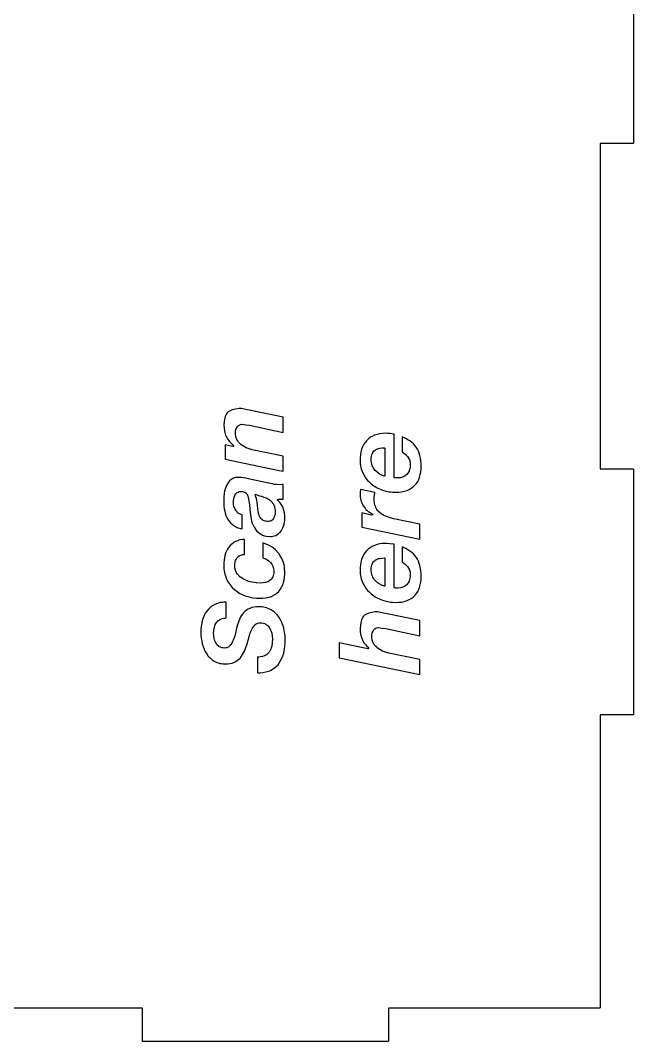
# Model space of a CAD drawing. Extents: x -18 to 289, y -291 to 372.
# Drawn here: x 213.9 to 288.9, y -290.7 to -165.7 of the extents above; entities that cross this region are included whole.
import ezdxf

# ---------------------------------------------------------------- set-up
doc = ezdxf.new("R2010")
doc.units = 0

msp = doc.modelspace()

# ---------------------------------------------------------------- linework, layer by layer
at = {"color": 1}
for p, q in [((288.92, -150.675), (288.92, -180.675)), ((288.85, -180.745), (284.82, -180.745)), ((284.82, -180.745), (284.82, -220.605)), ((288.872, -180.742), (288.85, -180.745)), ((288.891, -180.732), (288.872, -180.742)), ((288.907, -180.716), (288.891, -180.732)), ((288.917, -180.697), (288.907, -180.716)), ((288.92, -180.675), (288.917, -180.697)), ((239.076, -213.868), (238.993, -214.024)), ((239.177, -213.732), (239.076, -213.868)), ((239.299, -213.617), (239.177, -213.732)), ((239.445, -213.522), (239.299, -213.617)), ((239.609, -213.441), (239.445, -213.522)), ((239.792, -213.375), (239.609, -213.441)), ((239.988, -213.319), (239.792, -213.375)), ((240.195, -213.272), (239.988, -213.319)), ((240.621, -213.192), (240.195, -213.272)), ((240.758, -213.201), (240.621, -213.192)), ((240.901, -213.219), (240.758, -213.201)), ((241.248, -213.289), (240.901, -213.219)), ((241.598, -213.359), (241.248, -213.289)), ((241.6, -213.359), (241.598, -213.359)), ((241.851, -213.401), (241.6, -213.359)), ((246.038, -214.285), (241.851, -213.401)), ((238.794, -214.803), (238.741, -215.238)), ((238.829, -214.591), (238.794, -214.803)), ((238.872, -214.388), (238.829, -214.591)), ((238.925, -214.198), (238.872, -214.388)), ((238.993, -214.024), (238.925, -214.198)), ((246.038, -216.131), (246.038, -214.285)), ((238.741, -215.238), (238.779, -215.598)), ((238.779, -215.598), (238.832, -215.957)), ((238.832, -215.957), (238.912, -216.301)), ((238.912, -216.301), (238.967, -216.462)), ((240.169, -216.154), (240.186, -215.981)), ((240.169, -216.165), (240.169, -216.154)), ((240.182, -216.372), (240.169, -216.165)), ((240.186, -215.981), (240.188, -215.973)), ((240.188, -215.973), (240.225, -215.807)), ((240.225, -215.807), (240.229, -215.794)), ((240.229, -215.794), (240.297, -215.638)), ((240.297, -215.638), (240.301, -215.63)), ((240.301, -215.63), (240.389, -215.481)), ((240.389, -215.481), (240.396, -215.472)), ((240.396, -215.472), (240.502, -215.347)), ((240.502, -215.347), (240.507, -215.341)), ((240.507, -215.341), (240.565, -215.286)), ((240.565, -215.286), (240.572, -215.28)), ((240.572, -215.28), (240.635, -215.235)), ((240.635, -215.235), (240.646, -215.229)), ((240.646, -215.229), (240.715, -215.196)), ((240.715, -215.196), (240.726, -215.192)), ((240.726, -215.192), (240.802, -215.17)), ((240.802, -215.17), (240.809, -215.168)), ((240.809, -215.168), (240.97, -215.14)), ((240.97, -215.14), (240.988, -215.139)), ((240.988, -215.139), (241.206, -215.157)), ((241.206, -215.157), (241.212, -215.158)), ((241.212, -215.158), (241.427, -215.196)), ((241.427, -215.196), (241.875, -215.266)), ((241.875, -215.266), (241.878, -215.266)), ((241.878, -215.266), (246.038, -216.131)), ((257.678, -216.336), (257.513, -216.383)), ((257.842, -216.3), (257.678, -216.336)), ((258.185, -216.261), (257.842, -216.3)), ((258.531, -216.245), (258.185, -216.261)), ((258.812, -216.255), (258.531, -216.245)), ((259.092, -216.275), (258.812, -216.255)), ((259.595, -216.348), (259.092, -216.275)), ((259.595, -221.623), (259.595, -216.348)), ((238.967, -216.462), (239.032, -216.619)), ((239.032, -216.619), (239.112, -216.769)), ((239.112, -216.769), (239.203, -216.914)), ((239.203, -216.914), (239.419, -217.193)), ((239.419, -217.193), (239.664, -217.46)), ((239.664, -217.46), (239.925, -217.723)), ((240.183, -216.378), (240.182, -216.372)), ((240.213, -216.582), (240.183, -216.378)), ((240.215, -216.592), (240.213, -216.582)), ((240.275, -216.788), (240.215, -216.592)), ((240.277, -216.795), (240.275, -216.788)), ((240.356, -216.986), (240.277, -216.795)), ((240.36, -216.994), (240.356, -216.986)), ((240.453, -217.156), (240.36, -216.994)), ((240.456, -217.16), (240.453, -217.156)), ((240.56, -217.314), (240.456, -217.16)), ((240.565, -217.321), (240.56, -217.314)), ((240.685, -217.461), (240.565, -217.321)), ((240.688, -217.464), (240.685, -217.461)), ((240.82, -217.597), (240.688, -217.464)), ((240.829, -217.605), (240.82, -217.597)), ((241.137, -217.83), (240.829, -217.605)), ((255.94, -217.52), (255.864, -217.644)), ((256.027, -217.398), (255.94, -217.52)), ((256.216, -217.16), (256.027, -217.398)), ((256.43, -216.952), (256.216, -217.16)), ((256.542, -216.856), (256.43, -216.952)), ((256.659, -216.768), (256.542, -216.856)), ((256.782, -216.691), (256.659, -216.768)), ((256.913, -216.621), (256.782, -216.691)), ((257.184, -216.492), (256.913, -216.621)), ((257.513, -216.383), (257.184, -216.492)), ((260.759, -216.749), (260.575, -216.672)), ((260.575, -216.672), (260.575, -218.52)), ((261.03, -216.877), (260.759, -216.749)), ((261.29, -217.025), (261.03, -216.877)), ((261.544, -217.184), (261.29, -217.025)), ((261.758, -217.351), (261.544, -217.184)), ((261.96, -217.529), (261.758, -217.351)), ((262.142, -217.728), (261.96, -217.529)), ((239.86, -217.868), (238.937, -217.663)), ((238.937, -217.663), (238.937, -219.423)), ((239.881, -217.87), (239.86, -217.868)), ((239.901, -217.865), (239.881, -217.87)), ((239.919, -217.855), (239.901, -217.865)), ((239.933, -217.839), (239.919, -217.855)), ((239.925, -217.723), (239.936, -217.737)), ((239.942, -217.821), (239.933, -217.839)), ((239.936, -217.737), (239.943, -217.754)), ((239.945, -217.8), (239.942, -217.821)), ((239.943, -217.754), (239.945, -217.772)), ((239.945, -217.772), (239.945, -217.8)), ((241.145, -217.835), (241.137, -217.83)), ((241.481, -218.016), (241.145, -217.835)), ((241.49, -218.02), (241.481, -218.016)), ((241.856, -218.156), (241.49, -218.02)), ((241.862, -218.158), (241.856, -218.156)), ((242.238, -218.26), (241.862, -218.158)), ((242.242, -218.26), (242.238, -218.26)), ((246.038, -219.061), (242.242, -218.26)), ((255.479, -218.866), (255.448, -219.207)), ((255.544, -218.531), (255.479, -218.866)), ((255.628, -218.199), (255.544, -218.531)), ((255.735, -217.915), (255.628, -218.199)), ((255.864, -217.644), (255.735, -217.915)), ((256.874, -218.882), (256.939, -218.713)), ((256.939, -218.713), (256.943, -218.704)), ((256.943, -218.704), (257.01, -218.585)), ((257.01, -218.585), (257.014, -218.578)), ((257.014, -218.578), (257.093, -218.468)), ((257.093, -218.468), (257.101, -218.459)), ((257.101, -218.459), (257.197, -218.366)), ((257.197, -218.366), (257.203, -218.361)), ((257.203, -218.361), (257.311, -218.277)), ((257.311, -218.277), (257.321, -218.27)), ((257.321, -218.27), (257.441, -218.206)), ((257.441, -218.206), (257.446, -218.204)), ((257.446, -218.204), (257.569, -218.151)), ((257.569, -218.151), (257.578, -218.148)), ((257.578, -218.148), (257.707, -218.111)), ((257.707, -218.111), (257.711, -218.11)), ((257.711, -218.11), (257.843, -218.082)), ((257.843, -218.082), (257.847, -218.081)), ((257.847, -218.081), (258.119, -218.039)), ((258.119, -218.039), (258.126, -218.038)), ((258.126, -218.038), (258.401, -218.024)), ((258.401, -218.024), (258.424, -218.027)), ((258.424, -218.027), (258.444, -218.036)), ((258.444, -218.036), (258.461, -218.052)), ((258.461, -218.052), (258.471, -218.072)), ((258.471, -218.072), (258.475, -218.094)), ((258.475, -218.094), (258.475, -221.413)), ((260.575, -218.52), (260.897, -218.751)), ((260.897, -218.751), (260.9, -218.754)), ((260.9, -218.754), (261.073, -218.896)), ((262.31, -217.938), (262.142, -217.728)), ((262.455, -218.18), (262.31, -217.938)), ((262.582, -218.43), (262.455, -218.18)), ((262.68, -218.694), (262.582, -218.43)), ((262.762, -218.965), (262.68, -218.694)), ((238.937, -219.423), (245.526, -220.787)), ((246.038, -220.893), (246.038, -219.061)), ((255.448, -219.207), (255.435, -219.549)), ((255.435, -219.549), (255.462, -219.977)), ((255.462, -219.977), (255.485, -220.186)), ((256.794, -219.435), (256.801, -219.254)), ((256.794, -219.441), (256.794, -219.435)), ((256.802, -219.631), (256.794, -219.441)), ((256.801, -219.249), (256.822, -219.071)), ((256.801, -219.254), (256.801, -219.249)), ((256.802, -219.635), (256.802, -219.631)), ((256.822, -219.823), (256.802, -219.635)), ((256.822, -219.071), (256.824, -219.061)), ((256.824, -219.832), (256.822, -219.823)), ((256.824, -219.061), (256.871, -218.889)), ((256.866, -220.015), (256.824, -219.832)), ((256.867, -220.02), (256.866, -220.015)), ((256.923, -220.202), (256.867, -220.02)), ((256.871, -218.889), (256.874, -218.882)), ((261.073, -218.896), (261.081, -218.903)), ((261.081, -218.903), (261.23, -219.069)), ((261.23, -219.069), (261.236, -219.076)), ((261.236, -219.076), (261.37, -219.27)), ((261.37, -219.27), (261.375, -219.279)), ((261.375, -219.279), (261.479, -219.491)), ((261.479, -219.491), (261.484, -219.505)), ((261.484, -219.505), (261.549, -219.761)), ((261.549, -219.761), (261.551, -219.773)), ((261.551, -219.773), (261.57, -220.036)), ((261.57, -220.045), (261.552, -220.374)), ((261.57, -220.036), (261.57, -220.045)), ((262.83, -219.3), (262.762, -218.965)), ((262.881, -219.637), (262.83, -219.3)), ((262.905, -219.977), (262.881, -219.637)), ((262.914, -220.321), (262.905, -219.977)), ((245.526, -220.787), (246.038, -220.893)), ((255.485, -220.186), (255.523, -220.392)), ((255.523, -220.392), (255.577, -220.593)), ((255.577, -220.593), (255.646, -220.791)), ((255.646, -220.791), (255.807, -221.186)), ((255.807, -221.186), (256.005, -221.533)), ((256.926, -220.21), (256.923, -220.202)), ((256.993, -220.36), (256.926, -220.21)), ((256.995, -220.363), (256.993, -220.36)), ((257.071, -220.508), (256.995, -220.363)), ((257.075, -220.515), (257.071, -220.508)), ((257.167, -220.65), (257.075, -220.515)), ((257.17, -220.654), (257.167, -220.65)), ((257.271, -220.784), (257.17, -220.654)), ((257.277, -220.791), (257.271, -220.784)), ((257.507, -221.013), (257.277, -220.791)), ((257.516, -221.02), (257.507, -221.013)), ((257.776, -221.204), (257.516, -221.02)), ((257.785, -221.21), (257.776, -221.204)), ((258.074, -221.354), (257.785, -221.21)), ((258.079, -221.356), (258.074, -221.354)), ((258.379, -221.478), (258.079, -221.356)), ((261.15, -221.301), (260.923, -221.472)), ((261.166, -221.284), (261.15, -221.301)), ((261.349, -221.013), (261.166, -221.284)), ((261.353, -221.007), (261.349, -221.013)), ((261.428, -220.865), (261.353, -221.007)), ((261.431, -220.857), (261.428, -220.865)), ((261.488, -220.71), (261.431, -220.857)), ((261.491, -220.701), (261.488, -220.71)), ((261.528, -220.546), (261.491, -220.701)), ((261.529, -220.54), (261.528, -220.546)), ((261.551, -220.38), (261.529, -220.54)), ((261.552, -220.374), (261.551, -220.38)), ((262.721, -221.629), (262.806, -221.308)), ((262.806, -221.308), (262.87, -220.984)), ((262.87, -220.984), (262.901, -220.654)), ((262.901, -220.654), (262.914, -220.321)), ((284.82, -220.605), (288.85, -220.605)), ((288.85, -220.605), (288.872, -220.608)), ((288.872, -220.608), (288.891, -220.618)), ((288.891, -220.618), (288.907, -220.634)), ((288.907, -220.634), (288.917, -220.653)), ((288.917, -220.653), (288.92, -220.675)), ((288.92, -220.675), (288.92, -250.675)), ((239.085, -222.62), (238.991, -222.851)), ((239.191, -222.417), (239.085, -222.62)), ((239.314, -222.23), (239.191, -222.417)), ((239.467, -222.067), (239.314, -222.23)), ((239.636, -221.918), (239.467, -222.067)), ((239.855, -221.792), (239.636, -221.918)), ((239.964, -221.74), (239.855, -221.792)), ((240.078, -221.702), (239.964, -221.74)), ((240.195, -221.676), (240.078, -221.702)), ((240.319, -221.662), (240.195, -221.676)), ((240.575, -221.651), (240.319, -221.662)), ((240.878, -221.667), (240.575, -221.651)), ((241.18, -221.695), (240.878, -221.667)), ((241.48, -221.744), (241.18, -221.695)), ((241.78, -221.804), (241.48, -221.744)), ((244.237, -222.348), (241.78, -221.804)), ((244.692, -222.448), (244.237, -222.348)), ((244.935, -222.501), (244.692, -222.448)), ((244.941, -222.502), (244.935, -222.501)), ((245.188, -222.533), (244.941, -222.502)), ((245.195, -222.534), (245.188, -222.533)), ((245.685, -222.548), (245.195, -222.534)), ((245.694, -222.548), (245.685, -222.548)), ((245.907, -222.527), (245.694, -222.548)), ((245.916, -222.525), (245.907, -222.527)), ((246.038, -222.496), (245.916, -222.525)), ((246.038, -224.326), (246.038, -222.496)), ((256.005, -221.533), (256.112, -221.699)), ((256.112, -221.699), (256.227, -221.858)), ((256.227, -221.858), (256.355, -222.007)), ((256.355, -222.007), (256.491, -222.15)), ((256.491, -222.15), (256.783, -222.424)), ((256.783, -222.424), (257.111, -222.66)), ((258.401, -221.483), (258.379, -221.478)), ((258.423, -221.481), (258.401, -221.483)), ((258.444, -221.471), (258.423, -221.481)), ((258.461, -221.455), (258.444, -221.471)), ((258.471, -221.435), (258.461, -221.455)), ((258.475, -221.413), (258.471, -221.435)), ((259.598, -221.643), (259.595, -221.623)), ((259.607, -221.662), (259.598, -221.643)), ((259.62, -221.677), (259.607, -221.662)), ((259.638, -221.687), (259.62, -221.677)), ((259.657, -221.693), (259.638, -221.687)), ((259.783, -221.707), (259.657, -221.693)), ((259.791, -221.707), (259.783, -221.707)), ((260.085, -221.707), (259.791, -221.707)), ((260.091, -221.707), (260.085, -221.707)), ((260.375, -221.681), (260.091, -221.707)), ((260.382, -221.68), (260.375, -221.681)), ((260.519, -221.655), (260.382, -221.68)), ((260.526, -221.653), (260.519, -221.655)), ((260.658, -221.613), (260.526, -221.653)), ((260.667, -221.61), (260.658, -221.613)), ((260.791, -221.553), (260.667, -221.61)), ((260.799, -221.549), (260.791, -221.553)), ((260.918, -221.476), (260.799, -221.549)), ((260.923, -221.472), (260.918, -221.476)), ((261.931, -222.807), (262.149, -222.612)), ((262.149, -222.612), (262.329, -222.388)), ((262.329, -222.388), (262.488, -222.153)), ((262.488, -222.153), (262.615, -221.897)), ((262.615, -221.897), (262.721, -221.629)), ((238.81, -223.58), (238.759, -224.085)), ((238.854, -223.332), (238.81, -223.58)), ((238.91, -223.088), (238.854, -223.332)), ((238.991, -222.851), (238.91, -223.088)), ((240.022, -224.048), (240.104, -223.851)), ((240.104, -223.851), (240.11, -223.84)), ((240.11, -223.84), (240.224, -223.663)), ((240.224, -223.663), (240.235, -223.65)), ((240.235, -223.65), (240.387, -223.505)), ((240.387, -223.505), (240.402, -223.494)), ((240.402, -223.494), (240.507, -223.437)), ((240.507, -223.437), (240.515, -223.434)), ((240.515, -223.434), (240.624, -223.392)), ((240.624, -223.392), (240.637, -223.388)), ((240.637, -223.388), (240.752, -223.368)), ((240.752, -223.368), (240.76, -223.367)), ((240.76, -223.367), (240.88, -223.36)), ((240.88, -223.36), (240.888, -223.36)), ((240.888, -223.36), (241.032, -223.368)), ((241.032, -223.368), (241.041, -223.369)), ((241.041, -223.369), (241.18, -223.395)), ((241.18, -223.395), (241.195, -223.4)), ((241.195, -223.4), (241.323, -223.457)), ((241.323, -223.457), (241.333, -223.462)), ((241.333, -223.462), (241.454, -223.539)), ((241.454, -223.539), (241.463, -223.546)), ((241.463, -223.546), (241.472, -223.556)), ((241.472, -223.556), (241.561, -223.673)), ((241.561, -223.673), (241.565, -223.679)), ((241.565, -223.679), (241.641, -223.804)), ((241.641, -223.804), (241.646, -223.813)), ((241.646, -223.813), (241.702, -223.948)), ((242.565, -223.809), (242.573, -223.787)), ((242.565, -223.832), (242.565, -223.809)), ((242.572, -223.854), (242.565, -223.832)), ((242.669, -224.044), (242.572, -223.854)), ((242.573, -223.787), (242.588, -223.769)), ((242.588, -223.769), (242.607, -223.757)), ((242.607, -223.757), (242.63, -223.752)), ((242.63, -223.752), (242.653, -223.755)), ((242.653, -223.755), (243.133, -223.889)), ((255.446, -223.364), (255.435, -223.666)), ((255.435, -223.666), (255.466, -224.05)), ((255.469, -223.137), (255.446, -223.364)), ((257.258, -223.512), (255.469, -223.137)), ((257.111, -222.66), (257.278, -222.771)), ((257.156, -224.077), (257.187, -223.868)), ((257.187, -223.864), (257.258, -223.512)), ((257.187, -223.868), (257.187, -223.864)), ((257.278, -222.771), (257.451, -222.872)), ((257.451, -222.872), (257.462, -222.877)), ((257.462, -222.877), (257.629, -222.963)), ((257.629, -222.963), (257.812, -223.045)), ((257.812, -223.045), (258.189, -223.196)), ((258.189, -223.196), (258.593, -223.313)), ((258.593, -223.313), (258.796, -223.364)), ((258.796, -223.364), (259, -223.404)), ((259, -223.404), (259.205, -223.432)), ((259.205, -223.432), (259.413, -223.451)), ((259.413, -223.451), (259.833, -223.472)), ((259.833, -223.472), (260.178, -223.458)), ((260.178, -223.458), (260.519, -223.423)), ((260.519, -223.423), (260.853, -223.35)), ((260.853, -223.35), (261.181, -223.252)), ((261.181, -223.252), (261.446, -223.127)), ((261.446, -223.127), (261.699, -222.982)), ((261.699, -222.982), (261.931, -222.807)), ((238.759, -224.085), (238.741, -224.592)), ((238.741, -224.592), (238.75, -224.889)), ((238.75, -224.889), (238.771, -225.184)), ((239.931, -224.687), (239.942, -224.482)), ((239.931, -224.697), (239.931, -224.687)), ((239.951, -224.948), (239.931, -224.697)), ((239.942, -224.482), (239.943, -224.475)), ((239.943, -224.475), (239.974, -224.273)), ((239.952, -224.954), (239.951, -224.948)), ((239.996, -225.198), (239.952, -224.954)), ((239.974, -224.273), (239.975, -224.27)), ((239.975, -224.27), (240.019, -224.061)), ((240.019, -224.061), (240.022, -224.048)), ((241.702, -223.948), (241.704, -223.954)), ((241.704, -223.954), (241.749, -224.095)), ((241.749, -224.095), (241.751, -224.103)), ((241.751, -224.103), (241.831, -224.528)), ((241.831, -224.528), (241.832, -224.534)), ((241.832, -224.534), (241.878, -224.964)), ((241.878, -224.964), (241.935, -225.573)), ((242.75, -224.237), (242.669, -224.044)), ((242.805, -224.437), (242.75, -224.237)), ((242.845, -224.643), (242.805, -224.437)), ((242.914, -225.509), (242.845, -224.643)), ((243.133, -223.889), (243.354, -223.951)), ((243.354, -223.951), (243.357, -223.951)), ((243.357, -223.951), (243.654, -224.047)), ((243.654, -224.047), (243.658, -224.049)), ((243.658, -224.049), (243.949, -224.163)), ((243.949, -224.163), (243.954, -224.165)), ((243.954, -224.165), (244.097, -224.237)), ((244.097, -224.237), (244.101, -224.239)), ((244.101, -224.239), (244.239, -224.319)), ((244.239, -224.319), (244.246, -224.324)), ((244.246, -224.324), (244.375, -224.419)), ((244.375, -224.419), (244.378, -224.422)), ((244.378, -224.422), (244.5, -224.525)), ((244.5, -224.525), (244.506, -224.53)), ((244.506, -224.53), (244.618, -224.651)), ((244.618, -224.651), (244.622, -224.655)), ((244.622, -224.655), (244.724, -224.783)), ((244.724, -224.783), (244.728, -224.79)), ((244.728, -224.79), (244.815, -224.929)), ((244.815, -224.929), (244.818, -224.933)), ((244.818, -224.933), (244.895, -225.078)), ((244.895, -225.078), (244.899, -225.088)), ((244.899, -225.088), (244.963, -225.275)), ((245.323, -224.403), (245.325, -224.38)), ((245.33, -224.426), (245.323, -224.403)), ((245.325, -224.38), (245.334, -224.358)), ((245.343, -224.445), (245.33, -224.426)), ((245.334, -224.358), (245.35, -224.341)), ((245.556, -224.664), (245.343, -224.445)), ((245.35, -224.341), (245.37, -224.33)), ((245.37, -224.33), (245.393, -224.326)), ((245.393, -224.326), (246.038, -224.326)), ((245.653, -224.774), (245.556, -224.664)), ((245.74, -224.891), (245.653, -224.774)), ((245.818, -225.014), (245.74, -224.891)), ((245.887, -225.144), (245.818, -225.014)), ((255.466, -224.05), (255.491, -224.237)), ((255.491, -224.237), (255.531, -224.418)), ((255.531, -224.418), (255.586, -224.597)), ((255.586, -224.597), (255.656, -224.771)), ((255.656, -224.771), (255.819, -225.118)), ((255.819, -225.118), (256.038, -225.427)), ((257.144, -224.294), (257.155, -224.083)), ((257.144, -224.301), (257.144, -224.294)), ((257.156, -224.554), (257.144, -224.301)), ((257.155, -224.083), (257.156, -224.077)), ((257.157, -224.56), (257.156, -224.554)), ((257.188, -224.809), (257.157, -224.56)), ((257.189, -224.818), (257.188, -224.809)), ((257.254, -225.06), (257.189, -224.818)), ((257.256, -225.066), (257.254, -225.06)), ((257.344, -225.303), (257.256, -225.066)), ((238.771, -225.184), (238.812, -225.477)), ((238.812, -225.477), (238.865, -225.768)), ((238.865, -225.768), (238.93, -226.035)), ((238.93, -226.035), (239.013, -226.294)), ((239.013, -226.294), (239.122, -226.541)), ((239.999, -225.208), (239.996, -225.198)), ((240.038, -225.326), (239.999, -225.208)), ((240.04, -225.332), (240.038, -225.326)), ((240.089, -225.446), (240.04, -225.332)), ((240.091, -225.45), (240.089, -225.446)), ((240.205, -225.675), (240.091, -225.45)), ((240.213, -225.688), (240.205, -225.675)), ((240.372, -225.88), (240.213, -225.688)), ((240.377, -225.885), (240.372, -225.88)), ((240.463, -225.97), (240.377, -225.885)), ((240.47, -225.976), (240.463, -225.97)), ((240.565, -226.048), (240.47, -225.976)), ((240.574, -226.054), (240.565, -226.048)), ((240.679, -226.11), (240.574, -226.054)), ((240.686, -226.113), (240.679, -226.11)), ((240.8, -226.158), (240.686, -226.113)), ((240.807, -226.16), (240.8, -226.158)), ((240.996, -226.214), (240.807, -226.16)), ((240.996, -227.939), (240.996, -226.214)), ((241.935, -225.573), (242.003, -226.179)), ((242.003, -226.179), (242.096, -226.727)), ((242.915, -225.513), (242.914, -225.509)), ((242.954, -225.788), (242.915, -225.513)), ((242.955, -225.793), (242.954, -225.788)), ((243.014, -226.064), (242.955, -225.793)), ((243.015, -226.069), (243.014, -226.064)), ((243.087, -226.315), (243.015, -226.069)), ((243.091, -226.325), (243.087, -226.315)), ((243.202, -226.555), (243.091, -226.325)), ((244.993, -226.303), (244.928, -226.491)), ((244.963, -225.275), (244.965, -225.281)), ((244.965, -225.281), (245.012, -225.471)), ((244.996, -226.292), (244.993, -226.303)), ((245.029, -226.095), (244.996, -226.292)), ((245.012, -225.471), (245.014, -225.48)), ((245.014, -225.48), (245.036, -225.675)), ((245.03, -226.087), (245.029, -226.095)), ((245.043, -225.885), (245.03, -226.087)), ((245.036, -225.675), (245.036, -225.681)), ((245.036, -225.681), (245.043, -225.879)), ((245.043, -225.879), (245.043, -225.885)), ((246.014, -225.416), (245.887, -225.144)), ((246.1, -225.707), (246.014, -225.416)), ((246.168, -226.003), (246.1, -225.707)), ((246.203, -226.304), (246.168, -226.003)), ((246.22, -226.61), (246.203, -226.304)), ((256.849, -226.257), (255.631, -225.983)), ((255.631, -225.983), (255.631, -227.729)), ((256.038, -225.427), (256.158, -225.57)), ((256.158, -225.57), (256.287, -225.698)), ((256.287, -225.698), (256.431, -225.811)), ((256.431, -225.811), (256.587, -225.913)), ((256.587, -225.913), (256.926, -226.1)), ((256.872, -226.259), (256.849, -226.257)), ((256.894, -226.252), (256.872, -226.259)), ((256.913, -226.238), (256.894, -226.252)), ((256.941, -226.21), (256.913, -226.238)), ((256.926, -226.1), (256.943, -226.113)), ((256.954, -226.193), (256.941, -226.21)), ((256.943, -226.113), (256.955, -226.131)), ((256.961, -226.173), (256.954, -226.193)), ((256.955, -226.131), (256.961, -226.151)), ((256.961, -226.151), (256.961, -226.173)), ((257.35, -225.314), (257.344, -225.303)), ((257.459, -225.501), (257.35, -225.314)), ((257.461, -225.506), (257.459, -225.501)), ((257.583, -225.683), (257.461, -225.506)), ((257.589, -225.69), (257.583, -225.683)), ((257.733, -225.849), (257.589, -225.69)), ((257.737, -225.853), (257.733, -225.849)), ((257.894, -226.002), (257.737, -225.853)), ((257.902, -226.008), (257.894, -226.002)), ((258.084, -226.137), (257.902, -226.008)), ((258.087, -226.139), (258.084, -226.137)), ((258.274, -226.256), (258.087, -226.139)), ((258.279, -226.259), (258.274, -226.256)), ((258.477, -226.359), (258.279, -226.259)), ((258.481, -226.361), (258.477, -226.359)), ((258.685, -226.449), (258.481, -226.361)), ((239.122, -226.541), (239.249, -226.782)), ((239.249, -226.782), (239.402, -226.999)), ((239.402, -226.999), (239.57, -227.203)), ((239.57, -227.203), (239.763, -227.381)), ((239.763, -227.381), (239.97, -227.546)), ((239.97, -227.546), (240.23, -227.695)), ((242.096, -226.727), (242.158, -226.992)), ((242.158, -226.992), (242.239, -227.247)), ((242.239, -227.247), (242.345, -227.493)), ((242.345, -227.493), (242.474, -227.73)), ((243.209, -226.567), (243.202, -226.555)), ((243.282, -226.663), (243.209, -226.567)), ((243.287, -226.669), (243.282, -226.663)), ((243.369, -226.756), (243.287, -226.669)), ((243.376, -226.763), (243.369, -226.756)), ((243.469, -226.837), (243.376, -226.763)), ((243.475, -226.841), (243.469, -226.837)), ((243.577, -226.906), (243.475, -226.841)), ((243.586, -226.911), (243.577, -226.906)), ((243.716, -226.969), (243.586, -226.911)), ((243.724, -226.972), (243.716, -226.969)), ((243.858, -227.014), (243.724, -226.972)), ((243.869, -227.016), (243.858, -227.014)), ((244.008, -227.036), (243.869, -227.016)), ((244.015, -227.037), (244.008, -227.036)), ((244.158, -227.043), (244.015, -227.037)), ((244.17, -227.042), (244.158, -227.043)), ((244.354, -227.019), (244.17, -227.042)), ((244.362, -227.018), (244.354, -227.019)), ((244.449, -226.996), (244.362, -227.018)), ((244.458, -226.993), (244.449, -226.996)), ((244.539, -226.961), (244.458, -226.993)), ((244.551, -226.954), (244.539, -226.961)), ((244.624, -226.906), (244.551, -226.954)), ((244.632, -226.901), (244.624, -226.906)), ((244.699, -226.842), (244.632, -226.901)), ((244.705, -226.836), (244.699, -226.842)), ((244.829, -226.698), (244.705, -226.836)), ((244.84, -226.68), (244.829, -226.698)), ((244.925, -226.497), (244.84, -226.68)), ((244.928, -226.491), (244.925, -226.497)), ((245.993, -227.813), (246.069, -227.624)), ((246.069, -227.624), (246.136, -227.375)), ((246.136, -227.375), (246.187, -227.124)), ((246.187, -227.124), (246.21, -226.868)), ((246.21, -226.868), (246.22, -226.61)), ((258.691, -226.452), (258.685, -226.449)), ((259.127, -226.594), (258.691, -226.452)), ((259.132, -226.595), (259.127, -226.594)), ((259.578, -226.705), (259.132, -226.595)), ((259.581, -226.706), (259.578, -226.705)), ((262.732, -227.367), (259.581, -226.706)), ((262.732, -229.198), (262.732, -227.367)), ((240.23, -227.695), (240.362, -227.761)), ((240.362, -227.761), (240.495, -227.816)), ((240.495, -227.816), (240.78, -227.897)), ((240.78, -227.897), (240.996, -227.939)), ((242.474, -227.73), (242.771, -228.187)), ((242.771, -228.187), (243.125, -228.487)), ((243.125, -228.487), (243.31, -228.615)), ((243.31, -228.615), (243.504, -228.715)), ((243.504, -228.715), (243.713, -228.784)), ((243.713, -228.784), (243.934, -228.829)), ((243.934, -228.829), (244.401, -228.878)), ((244.401, -228.878), (244.579, -228.867)), ((244.579, -228.867), (244.757, -228.844)), ((244.757, -228.844), (244.93, -228.8)), ((244.93, -228.8), (245.1, -228.743)), ((245.1, -228.743), (245.261, -228.662)), ((245.261, -228.662), (245.412, -228.568)), ((245.412, -228.568), (245.548, -228.454)), ((245.548, -228.454), (245.677, -228.328)), ((245.677, -228.328), (245.796, -228.165)), ((245.796, -228.165), (245.905, -227.995)), ((245.905, -227.995), (245.993, -227.813)), ((255.631, -227.729), (262.732, -229.198)), ((239.531, -229.989), (239.357, -230.195)), ((239.722, -229.804), (239.531, -229.989)), ((239.939, -229.65), (239.722, -229.804)), ((240.172, -229.515), (239.939, -229.65)), ((240.462, -229.399), (240.172, -229.515)), ((240.608, -229.349), (240.462, -229.399)), ((240.755, -229.311), (240.608, -229.349)), ((241.062, -229.264), (240.755, -229.311)), ((241.304, -229.247), (241.062, -229.264)), ((241.304, -231.095), (241.304, -229.247)), ((244.029, -229.855), (243.531, -229.654)), ((243.531, -229.654), (243.531, -231.49)), ((244.31, -229.991), (244.029, -229.855)), ((244.577, -230.147), (244.31, -229.991)), ((256.912, -230.108), (256.782, -230.177)), ((257.184, -229.98), (256.912, -230.108)), ((257.513, -229.87), (257.184, -229.98)), ((257.678, -229.824), (257.513, -229.87)), ((257.843, -229.788), (257.678, -229.824)), ((258.185, -229.748), (257.843, -229.788)), ((258.531, -229.732), (258.185, -229.748)), ((258.812, -229.742), (258.531, -229.732)), ((259.092, -229.762), (258.812, -229.742)), ((259.595, -229.835), (259.092, -229.762)), ((259.595, -235.111), (259.595, -229.835)), ((238.893, -231.193), (238.828, -231.496)), ((238.976, -230.927), (238.893, -231.193)), ((239.078, -230.671), (238.976, -230.927)), ((239.208, -230.428), (239.078, -230.671)), ((239.357, -230.195), (239.208, -230.428)), ((240.406, -231.442), (240.609, -231.285)), ((240.609, -231.285), (240.615, -231.28)), ((240.615, -231.28), (240.721, -231.215)), ((240.721, -231.215), (240.73, -231.211)), ((240.73, -231.211), (240.843, -231.162)), ((240.843, -231.162), (240.853, -231.158)), ((240.853, -231.158), (240.973, -231.126)), ((240.973, -231.126), (240.981, -231.125)), ((240.981, -231.125), (241.106, -231.107)), ((241.106, -231.107), (241.112, -231.106)), ((241.112, -231.106), (241.304, -231.095)), ((244.826, -230.328), (244.577, -230.147)), ((245.061, -230.533), (244.826, -230.328)), ((245.506, -230.981), (245.061, -230.533)), ((245.668, -231.243), (245.506, -230.981)), ((245.822, -231.513), (245.668, -231.243)), ((255.864, -231.131), (255.735, -231.403)), ((255.94, -231.007), (255.864, -231.131)), ((256.027, -230.885), (255.94, -231.007)), ((256.216, -230.648), (256.027, -230.885)), ((256.43, -230.44), (256.216, -230.648)), ((256.542, -230.343), (256.43, -230.44)), ((256.659, -230.256), (256.542, -230.343)), ((256.782, -230.177), (256.659, -230.256)), ((260.759, -230.237), (260.575, -230.16)), ((260.575, -230.16), (260.575, -232.007)), ((261.03, -230.364), (260.759, -230.237)), ((261.29, -230.512), (261.03, -230.364)), ((261.544, -230.672), (261.29, -230.512)), ((261.758, -230.838), (261.544, -230.672)), ((261.96, -231.016), (261.758, -230.838)), ((262.142, -231.216), (261.96, -231.016)), ((262.31, -231.425), (262.142, -231.216)), ((238.752, -232.111), (238.741, -232.421)), ((238.741, -232.421), (238.765, -232.865)), ((238.778, -231.802), (238.752, -232.111)), ((238.828, -231.496), (238.778, -231.802)), ((240.099, -232.489), (240.111, -232.222)), ((240.099, -232.498), (240.099, -232.489)), ((240.12, -232.754), (240.099, -232.498)), ((240.111, -232.217), (240.125, -232.088)), ((240.111, -232.222), (240.111, -232.217)), ((240.125, -232.088), (240.126, -232.081)), ((240.126, -232.081), (240.152, -231.954)), ((240.152, -231.954), (240.155, -231.946)), ((240.155, -231.946), (240.196, -231.823)), ((240.196, -231.823), (240.199, -231.815)), ((240.199, -231.815), (240.254, -231.697)), ((240.254, -231.697), (240.256, -231.692)), ((240.256, -231.692), (240.388, -231.462)), ((240.388, -231.462), (240.396, -231.451)), ((240.396, -231.451), (240.406, -231.442)), ((243.531, -231.49), (243.75, -231.572)), ((243.75, -231.572), (243.756, -231.575)), ((243.756, -231.575), (244.01, -231.7)), ((244.01, -231.7), (244.018, -231.705)), ((244.018, -231.705), (244.244, -231.854)), ((244.244, -231.854), (244.254, -231.862)), ((244.254, -231.862), (244.448, -232.049)), ((244.448, -232.049), (244.455, -232.057)), ((244.455, -232.057), (244.622, -232.276)), ((244.622, -232.276), (244.628, -232.286)), ((244.628, -232.286), (244.755, -232.53)), ((244.755, -232.53), (244.759, -232.539)), ((244.759, -232.539), (244.809, -232.681)), ((245.957, -231.788), (245.822, -231.513)), ((246.06, -232.069), (245.957, -231.788)), ((246.13, -232.362), (246.06, -232.069)), ((246.174, -232.666), (246.13, -232.362)), ((255.479, -232.354), (255.448, -232.694)), ((255.544, -232.018), (255.479, -232.354)), ((255.628, -231.686), (255.544, -232.018)), ((255.735, -231.403), (255.628, -231.686)), ((256.801, -232.737), (256.822, -232.559)), ((256.822, -232.559), (256.824, -232.549)), ((256.824, -232.549), (256.871, -232.376)), ((256.871, -232.376), (256.874, -232.369)), ((256.874, -232.369), (256.939, -232.201)), ((256.939, -232.201), (256.943, -232.192)), ((256.943, -232.192), (257.01, -232.072)), ((257.01, -232.072), (257.014, -232.065)), ((257.014, -232.065), (257.093, -231.956)), ((257.093, -231.956), (257.101, -231.947)), ((257.101, -231.947), (257.197, -231.853)), ((257.197, -231.853), (257.203, -231.848)), ((257.203, -231.848), (257.311, -231.764)), ((257.311, -231.764), (257.321, -231.757)), ((257.321, -231.757), (257.441, -231.694)), ((257.441, -231.694), (257.446, -231.692)), ((257.446, -231.692), (257.569, -231.638)), ((257.569, -231.638), (257.578, -231.635)), ((257.578, -231.635), (257.707, -231.598)), ((257.707, -231.598), (257.711, -231.597)), ((257.711, -231.597), (257.843, -231.569)), ((257.843, -231.569), (257.847, -231.568)), ((257.847, -231.568), (258.119, -231.526)), ((258.119, -231.526), (258.126, -231.525)), ((258.126, -231.525), (258.401, -231.511)), ((258.401, -231.511), (258.424, -231.514)), ((258.424, -231.514), (258.444, -231.523)), ((258.444, -231.523), (258.461, -231.539)), ((258.461, -231.539), (258.471, -231.559)), ((258.471, -231.559), (258.475, -231.581)), ((258.475, -231.581), (258.475, -234.901)), ((260.575, -232.007), (260.897, -232.239)), ((260.897, -232.239), (260.9, -232.242)), ((260.9, -232.242), (261.073, -232.383)), ((261.073, -232.383), (261.081, -232.39)), ((261.081, -232.39), (261.23, -232.557)), ((261.23, -232.557), (261.236, -232.564)), ((261.236, -232.564), (261.37, -232.758)), ((262.455, -231.667), (262.31, -231.425)), ((262.582, -231.918), (262.455, -231.667)), ((262.68, -232.181), (262.582, -231.918)), ((262.762, -232.453), (262.68, -232.181)), ((262.83, -232.787), (262.762, -232.453)), ((238.765, -232.865), (238.787, -233.083)), ((238.787, -233.083), (238.823, -233.297)), ((238.823, -233.297), (238.875, -233.507)), ((238.875, -233.507), (238.941, -233.716)), ((238.941, -233.716), (239.099, -234.129)), ((240.121, -232.759), (240.12, -232.754)), ((240.141, -232.884), (240.121, -232.759)), ((240.142, -232.89), (240.141, -232.884)), ((240.173, -233.012), (240.142, -232.89)), ((240.176, -233.021), (240.173, -233.012)), ((240.222, -233.138), (240.176, -233.021)), ((240.225, -233.144), (240.222, -233.138)), ((240.281, -233.257), (240.225, -233.144)), ((240.284, -233.261), (240.281, -233.257)), ((240.417, -233.48), (240.284, -233.261)), ((240.424, -233.49), (240.417, -233.48)), ((240.588, -233.677), (240.424, -233.49)), ((240.592, -233.681), (240.588, -233.677)), ((240.771, -233.852), (240.592, -233.681)), ((240.778, -233.859), (240.771, -233.852)), ((240.979, -234.003), (240.778, -233.859)), ((244.74, -233.829), (244.672, -233.947)), ((244.745, -233.818), (244.74, -233.829)), ((244.802, -233.662), (244.745, -233.818)), ((244.804, -233.656), (244.802, -233.662)), ((244.846, -233.497), (244.804, -233.656)), ((244.809, -232.681), (244.811, -232.687)), ((244.811, -232.687), (244.848, -232.833)), ((244.847, -233.488), (244.846, -233.497)), ((244.867, -233.325), (244.847, -233.488)), ((244.848, -232.833), (244.849, -232.842)), ((244.849, -232.842), (244.867, -232.991)), ((244.867, -232.991), (244.868, -232.996)), ((244.868, -233.319), (244.867, -233.325)), ((244.868, -232.996), (244.875, -233.147)), ((244.875, -233.153), (244.868, -233.319)), ((244.875, -233.147), (244.875, -233.153)), ((246.22, -233.29), (246.174, -232.666)), ((246.18, -233.926), (246.213, -233.404)), ((246.213, -233.404), (246.22, -233.29)), ((255.448, -232.694), (255.435, -233.037)), ((255.435, -233.037), (255.462, -233.464)), ((255.462, -233.464), (255.485, -233.674)), ((255.485, -233.674), (255.523, -233.879)), ((255.523, -233.879), (255.577, -234.081)), ((256.794, -232.923), (256.801, -232.742)), ((256.794, -232.929), (256.794, -232.923)), ((256.802, -233.118), (256.794, -232.929)), ((256.801, -232.742), (256.801, -232.737)), ((256.802, -233.122), (256.802, -233.118)), ((256.822, -233.31), (256.802, -233.122)), ((256.824, -233.319), (256.822, -233.31)), ((256.866, -233.503), (256.824, -233.319)), ((256.867, -233.508), (256.866, -233.503)), ((256.923, -233.689), (256.867, -233.508)), ((256.926, -233.697), (256.923, -233.689)), ((256.993, -233.847), (256.926, -233.697)), ((256.995, -233.85), (256.993, -233.847)), ((257.071, -233.995), (256.995, -233.85)), ((261.37, -232.758), (261.375, -232.767)), ((261.375, -232.767), (261.479, -232.979)), ((261.479, -232.979), (261.484, -232.993)), ((261.484, -232.993), (261.549, -233.248)), ((261.551, -233.867), (261.529, -234.027)), ((261.549, -233.248), (261.551, -233.26)), ((261.551, -233.26), (261.57, -233.523)), ((261.552, -233.861), (261.551, -233.867)), ((261.57, -233.532), (261.552, -233.861)), ((261.57, -233.523), (261.57, -233.532)), ((262.881, -233.125), (262.83, -232.787)), ((262.905, -233.465), (262.881, -233.125)), ((262.901, -234.141), (262.914, -233.808)), ((262.914, -233.808), (262.905, -233.465)), ((239.099, -234.129), (239.292, -234.483)), ((239.292, -234.483), (239.396, -234.653)), ((239.396, -234.653), (239.51, -234.815)), ((239.51, -234.815), (239.635, -234.967)), ((239.635, -234.967), (239.771, -235.113)), ((239.771, -235.113), (240.06, -235.393)), ((240.984, -234.006), (240.979, -234.003)), ((241.198, -234.134), (240.984, -234.006)), ((241.205, -234.138), (241.198, -234.134)), ((241.448, -234.25), (241.205, -234.138)), ((241.451, -234.251), (241.448, -234.25)), ((241.7, -234.349), (241.451, -234.251)), ((241.706, -234.351), (241.7, -234.349)), ((241.962, -234.428), (241.706, -234.351)), ((241.966, -234.429), (241.962, -234.428)), ((242.226, -234.492), (241.966, -234.429)), ((242.232, -234.493), (242.226, -234.492)), ((242.727, -234.565), (242.232, -234.493)), ((242.733, -234.566), (242.727, -234.565)), ((243.233, -234.592), (242.733, -234.566)), ((243.241, -234.592), (243.233, -234.592)), ((243.551, -234.575), (243.241, -234.592)), ((243.559, -234.574), (243.551, -234.575)), ((243.865, -234.521), (243.559, -234.574)), ((243.874, -234.519), (243.865, -234.521)), ((244.005, -234.478), (243.874, -234.519)), ((244.01, -234.476), (244.005, -234.478)), ((244.137, -234.425), (244.01, -234.476)), ((244.146, -234.421), (244.137, -234.425)), ((244.264, -234.353), (244.146, -234.421)), ((244.269, -234.35), (244.264, -234.353)), ((244.383, -234.272), (244.269, -234.35)), ((244.39, -234.266), (244.383, -234.272)), ((244.49, -234.174), (244.39, -234.266)), ((244.495, -234.169), (244.49, -234.174)), ((244.586, -234.07), (244.495, -234.169)), ((244.592, -234.063), (244.586, -234.07)), ((244.669, -233.952), (244.592, -234.063)), ((244.672, -233.947), (244.669, -233.952)), ((245.663, -235.363), (245.825, -235.092)), ((245.825, -235.092), (245.963, -234.815)), ((245.963, -234.815), (246.02, -234.675)), ((246.02, -234.675), (246.068, -234.533)), ((246.068, -234.533), (246.138, -234.234)), ((246.138, -234.234), (246.18, -233.926)), ((255.577, -234.081), (255.646, -234.279)), ((255.646, -234.279), (255.807, -234.674)), ((255.807, -234.674), (256.005, -235.021)), ((256.005, -235.021), (256.112, -235.186)), ((257.075, -234.002), (257.071, -233.995)), ((257.167, -234.138), (257.075, -234.002)), ((257.17, -234.142), (257.167, -234.138)), ((257.271, -234.271), (257.17, -234.142)), ((257.277, -234.278), (257.271, -234.271)), ((257.507, -234.5), (257.277, -234.278)), ((257.516, -234.507), (257.507, -234.5)), ((257.776, -234.691), (257.516, -234.507)), ((257.785, -234.697), (257.776, -234.691)), ((258.074, -234.842), (257.785, -234.697)), ((258.079, -234.844), (258.074, -234.842)), ((258.379, -234.966), (258.079, -234.844)), ((258.401, -234.971), (258.379, -234.966)), ((258.423, -234.969), (258.401, -234.971)), ((258.444, -234.959), (258.423, -234.969)), ((258.461, -234.943), (258.444, -234.959)), ((258.471, -234.923), (258.461, -234.943)), ((258.475, -234.901), (258.471, -234.923)), ((259.598, -235.131), (259.595, -235.111)), ((259.607, -235.15), (259.598, -235.131)), ((260.658, -235.101), (260.526, -235.14)), ((260.668, -235.097), (260.658, -235.101)), ((260.792, -235.039), (260.668, -235.097)), ((260.798, -235.036), (260.792, -235.039)), ((260.917, -234.964), (260.798, -235.036)), ((260.923, -234.96), (260.917, -234.964)), ((261.15, -234.789), (260.923, -234.96)), ((261.166, -234.772), (261.15, -234.789)), ((261.349, -234.5), (261.166, -234.772)), ((261.353, -234.494), (261.349, -234.5)), ((261.428, -234.353), (261.353, -234.494)), ((261.431, -234.345), (261.428, -234.353)), ((261.488, -234.197), (261.431, -234.345)), ((261.491, -234.188), (261.488, -234.197)), ((261.528, -234.033), (261.491, -234.188)), ((261.529, -234.027), (261.528, -234.033)), ((262.615, -235.384), (262.721, -235.117)), ((262.721, -235.117), (262.806, -234.796)), ((262.806, -234.796), (262.87, -234.471)), ((262.87, -234.471), (262.901, -234.141)), ((240.06, -235.393), (240.39, -235.636)), ((240.39, -235.636), (240.559, -235.749)), ((240.559, -235.749), (240.733, -235.853)), ((240.733, -235.853), (240.913, -235.944)), ((240.913, -235.944), (241.098, -236.028)), ((241.098, -236.028), (241.48, -236.178)), ((241.48, -236.178), (241.902, -236.291)), ((241.902, -236.291), (242.113, -236.339)), ((242.113, -236.339), (242.325, -236.378)), ((242.325, -236.378), (242.758, -236.422)), ((243.839, -236.401), (244.15, -236.354)), ((244.15, -236.354), (244.299, -236.32)), ((244.299, -236.32), (244.445, -236.277)), ((244.445, -236.277), (244.586, -236.223)), ((244.586, -236.223), (244.722, -236.159)), ((244.722, -236.159), (244.989, -236.001)), ((244.989, -236.001), (245.248, -235.816)), ((245.248, -235.816), (245.495, -235.623)), ((245.495, -235.623), (245.663, -235.363)), ((256.112, -235.186), (256.227, -235.346)), ((256.227, -235.346), (256.355, -235.495)), ((256.355, -235.495), (256.491, -235.637)), ((256.491, -235.637), (256.783, -235.911)), ((256.783, -235.911), (257.111, -236.147)), ((257.111, -236.147), (257.278, -236.259)), ((257.278, -236.259), (257.374, -236.314)), ((257.374, -236.314), (257.451, -236.359)), ((257.451, -236.359), (257.629, -236.45)), ((259.62, -235.165), (259.607, -235.15)), ((259.638, -235.175), (259.62, -235.165)), ((259.657, -235.181), (259.638, -235.175)), ((259.783, -235.195), (259.657, -235.181)), ((259.791, -235.195), (259.783, -235.195)), ((260.085, -235.195), (259.791, -235.195)), ((260.092, -235.195), (260.085, -235.195)), ((260.376, -235.168), (260.092, -235.195)), ((260.382, -235.167), (260.376, -235.168)), ((260.519, -235.142), (260.382, -235.167)), ((260.526, -235.14), (260.519, -235.142)), ((261.699, -236.47), (261.931, -236.294)), ((261.931, -236.294), (262.149, -236.099)), ((262.149, -236.099), (262.329, -235.875)), ((262.329, -235.875), (262.488, -235.64)), ((262.488, -235.64), (262.615, -235.384)), ((237.111, -237.555), (236.993, -237.658)), ((237.237, -237.462), (237.111, -237.555)), ((237.363, -237.382), (237.237, -237.462)), ((237.37, -237.377), (237.363, -237.382)), ((237.65, -237.218), (237.37, -237.377)), ((237.998, -237.083), (237.65, -237.218)), ((238.173, -237.026), (237.998, -237.083)), ((238.351, -236.983), (238.173, -237.026)), ((238.531, -236.953), (238.351, -236.983)), ((238.715, -236.935), (238.531, -236.953)), ((239.021, -236.92), (238.715, -236.935)), ((239.021, -238.865), (239.021, -236.92)), ((242.201, -237.596), (241.933, -237.683)), ((242.475, -237.532), (242.201, -237.596)), ((242.755, -237.502), (242.475, -237.532)), ((243.039, -237.492), (242.755, -237.502)), ((242.758, -236.422), (243.194, -236.441)), ((243.434, -237.515), (243.039, -237.492)), ((243.194, -236.441), (243.519, -236.426)), ((243.626, -237.538), (243.434, -237.515)), ((243.519, -236.426), (243.839, -236.401)), ((243.814, -237.574), (243.626, -237.538)), ((243.997, -237.627), (243.814, -237.574)), ((244.177, -237.697), (243.997, -237.627)), ((257.629, -236.45), (257.812, -236.533)), ((257.812, -236.533), (258.189, -236.683)), ((258.189, -236.683), (258.593, -236.8)), ((258.593, -236.8), (258.796, -236.851)), ((258.796, -236.851), (259, -236.891)), ((259, -236.891), (259.205, -236.919)), ((259.205, -236.919), (259.413, -236.938)), ((259.413, -236.938), (259.833, -236.959)), ((259.833, -236.959), (260.178, -236.946)), ((260.178, -236.946), (260.519, -236.911)), ((260.519, -236.911), (260.852, -236.837)), ((260.852, -236.837), (261.181, -236.739)), ((261.181, -236.739), (261.446, -236.615)), ((261.446, -236.615), (261.699, -236.47)), ((236.214, -238.863), (236.12, -239.176)), ((236.332, -238.562), (236.214, -238.863)), ((236.405, -238.421), (236.332, -238.562)), ((236.487, -238.282), (236.405, -238.421)), ((236.668, -238.011), (236.487, -238.282)), ((236.881, -237.77), (236.668, -238.011)), ((236.993, -237.658), (236.881, -237.77)), ((238.725, -238.884), (238.903, -238.866)), ((238.903, -238.866), (238.909, -238.866)), ((238.909, -238.866), (239.021, -238.865)), ((240.77, -238.823), (240.668, -239.045)), ((240.884, -238.611), (240.77, -238.823)), ((241.021, -238.413), (240.884, -238.611)), ((241.174, -238.225), (241.021, -238.413)), ((241.343, -238.059), (241.174, -238.225)), ((241.523, -237.91), (241.343, -238.059)), ((241.722, -237.788), (241.523, -237.91)), ((241.933, -237.683), (241.722, -237.788)), ((244.533, -237.861), (244.177, -237.697)), ((244.82, -238.054), (244.533, -237.861)), ((244.957, -238.157), (244.82, -238.054)), ((245.086, -238.267), (244.957, -238.157)), ((245.206, -238.388), (245.086, -238.267)), ((245.318, -238.517), (245.206, -238.388)), ((245.531, -238.792), (245.318, -238.517)), ((245.711, -239.093), (245.531, -238.792)), ((255.77, -238.77), (255.688, -238.926)), ((255.872, -238.634), (255.77, -238.77)), ((255.994, -238.519), (255.872, -238.634)), ((256.14, -238.424), (255.994, -238.519)), ((256.305, -238.343), (256.14, -238.424)), ((256.487, -238.277), (256.305, -238.343)), ((256.683, -238.221), (256.487, -238.277)), ((256.89, -238.174), (256.683, -238.221)), ((257.299, -238.098), (256.89, -238.174)), ((257.316, -238.094), (257.299, -238.098)), ((257.453, -238.103), (257.316, -238.094)), ((257.595, -238.121), (257.453, -238.103)), ((257.942, -238.191), (257.595, -238.121)), ((258.293, -238.261), (257.942, -238.191)), ((258.296, -238.261), (258.293, -238.261)), ((258.546, -238.303), (258.296, -238.261)), ((262.732, -239.187), (258.546, -238.303)), ((235.982, -239.882), (235.952, -240.24)), ((236.042, -239.528), (235.982, -239.882)), ((236.12, -239.176), (236.042, -239.528)), ((237.529, -240.355), (237.593, -240.001)), ((237.593, -240.001), (237.594, -239.995)), ((237.594, -239.995), (237.635, -239.841)), ((237.635, -239.841), (237.637, -239.835)), ((237.637, -239.835), (237.69, -239.687)), ((237.69, -239.687), (237.694, -239.678)), ((237.694, -239.678), (237.767, -239.539)), ((237.767, -239.539), (237.77, -239.535)), ((237.77, -239.535), (237.855, -239.4)), ((237.855, -239.4), (237.861, -239.392)), ((237.861, -239.392), (237.962, -239.275)), ((237.962, -239.275), (237.967, -239.27)), ((237.967, -239.27), (238.078, -239.165)), ((238.078, -239.165), (238.088, -239.157)), ((238.088, -239.157), (238.216, -239.073)), ((238.216, -239.073), (238.221, -239.07)), ((238.221, -239.07), (238.358, -238.998)), ((238.358, -238.998), (238.367, -238.994)), ((238.367, -238.994), (238.536, -238.932)), ((238.536, -238.932), (238.543, -238.93)), ((238.543, -238.93), (238.715, -238.886)), ((238.715, -238.886), (238.725, -238.884)), ((240.307, -240.114), (240.167, -240.77)), ((240.467, -239.573), (240.307, -240.114)), ((240.668, -239.045), (240.467, -239.573)), ((242.166, -240.289), (242.249, -240.128)), ((242.249, -240.128), (242.251, -240.124)), ((242.251, -240.124), (242.343, -239.971)), ((242.343, -239.971), (242.348, -239.964)), ((242.348, -239.964), (242.458, -239.823)), ((242.458, -239.823), (242.461, -239.819)), ((242.461, -239.819), (242.582, -239.686)), ((242.582, -239.686), (242.592, -239.677)), ((242.592, -239.677), (242.723, -239.578)), ((242.723, -239.578), (242.732, -239.572)), ((242.732, -239.572), (242.872, -239.498)), ((242.872, -239.498), (242.889, -239.492)), ((242.889, -239.492), (243.043, -239.455)), ((243.043, -239.455), (243.053, -239.453)), ((243.053, -239.453), (243.217, -239.438)), ((243.217, -239.438), (243.228, -239.438)), ((243.228, -239.438), (243.398, -239.45)), ((243.398, -239.45), (243.405, -239.451)), ((243.405, -239.451), (243.571, -239.481)), ((243.571, -239.481), (243.584, -239.485)), ((243.584, -239.485), (243.741, -239.546)), ((243.741, -239.546), (243.749, -239.549)), ((243.749, -239.549), (243.9, -239.629)), ((243.9, -239.629), (243.909, -239.635)), ((243.909, -239.635), (244.036, -239.729)), ((244.036, -239.729), (244.041, -239.733)), ((244.041, -239.733), (244.157, -239.837)), ((244.157, -239.837), (244.164, -239.844)), ((244.164, -239.844), (244.265, -239.964)), ((244.265, -239.964), (244.269, -239.969)), ((244.269, -239.969), (244.359, -240.099)), ((244.359, -240.099), (244.362, -240.105)), ((244.362, -240.105), (244.442, -240.248)), ((245.867, -239.405), (245.711, -239.093)), ((245.985, -239.733), (245.867, -239.405)), ((246.082, -240.072), (245.985, -239.733)), ((246.157, -240.424), (246.082, -240.072)), ((255.489, -239.705), (255.435, -240.142)), ((255.524, -239.493), (255.489, -239.705)), ((255.566, -239.29), (255.524, -239.493)), ((255.619, -239.1), (255.566, -239.29)), ((255.688, -238.926), (255.619, -239.1)), ((257.33, -240.137), (257.341, -240.131)), ((257.341, -240.131), (257.41, -240.098)), ((257.41, -240.098), (257.421, -240.094)), ((257.421, -240.094), (257.497, -240.072)), ((257.497, -240.072), (257.504, -240.07)), ((257.504, -240.07), (257.664, -240.042)), ((257.664, -240.042), (257.682, -240.041)), ((257.682, -240.041), (257.901, -240.059)), ((257.901, -240.059), (257.907, -240.06)), ((257.907, -240.06), (258.121, -240.098)), ((258.121, -240.098), (258.57, -240.168)), ((262.732, -241.033), (262.732, -239.187)), ((235.952, -240.24), (235.94, -240.601)), ((235.94, -240.601), (235.954, -240.961)), ((235.954, -240.961), (235.985, -241.319)), ((235.985, -241.319), (236.044, -241.674)), ((237.508, -240.723), (237.528, -240.363)), ((237.508, -240.731), (237.508, -240.723)), ((237.526, -241.048), (237.508, -240.731)), ((237.527, -241.055), (237.526, -241.048)), ((237.579, -241.368), (237.527, -241.055)), ((237.528, -240.363), (237.529, -240.355)), ((237.58, -241.373), (237.579, -241.368)), ((237.615, -241.52), (237.58, -241.373)), ((240.053, -241.181), (239.913, -241.576)), ((240.054, -241.177), (240.053, -241.181)), ((240.166, -240.774), (240.054, -241.177)), ((240.167, -240.77), (240.166, -240.774)), ((241.601, -242.022), (241.867, -241.113)), ((241.867, -241.112), (241.996, -240.699)), ((241.867, -241.113), (241.867, -241.112)), ((241.996, -240.699), (241.998, -240.693)), ((241.998, -240.693), (242.163, -240.294)), ((242.163, -240.294), (242.166, -240.289)), ((244.442, -240.248), (244.444, -240.252)), ((244.444, -240.252), (244.514, -240.4)), ((244.514, -240.4), (244.518, -240.408)), ((244.518, -240.408), (244.62, -240.719)), ((244.62, -240.719), (244.622, -240.728)), ((244.622, -240.728), (244.685, -241.061)), ((244.685, -241.061), (244.686, -241.07)), ((244.686, -241.07), (244.707, -241.409)), ((246.215, -240.779), (246.157, -240.424)), ((246.247, -241.138), (246.215, -240.779)), ((246.262, -241.497), (246.247, -241.138)), ((255.435, -240.142), (255.443, -240.358)), ((255.443, -240.358), (255.461, -240.575)), ((255.461, -240.575), (255.497, -240.789)), ((255.497, -240.789), (255.545, -241.003)), ((255.545, -241.003), (255.649, -241.348)), ((255.649, -241.348), (255.792, -241.675)), ((256.864, -241.056), (256.881, -240.883)), ((256.864, -241.067), (256.864, -241.056)), ((256.876, -241.274), (256.864, -241.067)), ((256.877, -241.28), (256.876, -241.274)), ((256.907, -241.483), (256.877, -241.28)), ((256.881, -240.883), (256.883, -240.875)), ((256.883, -240.875), (256.919, -240.709)), ((256.919, -240.709), (256.923, -240.696)), ((256.923, -240.696), (256.992, -240.54)), ((256.992, -240.54), (256.996, -240.532)), ((256.996, -240.532), (257.084, -240.383)), ((257.084, -240.383), (257.091, -240.374)), ((257.091, -240.374), (257.197, -240.249)), ((257.197, -240.249), (257.202, -240.243)), ((257.202, -240.243), (257.26, -240.188)), ((257.26, -240.188), (257.267, -240.182)), ((257.267, -240.182), (257.33, -240.137)), ((258.57, -240.168), (258.573, -240.168)), ((258.573, -240.168), (262.732, -241.033)), ((236.044, -241.674), (236.12, -242.026)), ((236.12, -242.026), (236.216, -242.354)), ((236.216, -242.354), (236.332, -242.67)), ((237.616, -241.525), (237.615, -241.52)), ((237.66, -241.668), (237.616, -241.525)), ((237.663, -241.675), (237.66, -241.668)), ((237.724, -241.812), (237.663, -241.675)), ((237.726, -241.817), (237.724, -241.812)), ((237.796, -241.95), (237.726, -241.817)), ((237.799, -241.955), (237.796, -241.95)), ((237.876, -242.073), (237.799, -241.955)), ((237.88, -242.079), (237.876, -242.073)), ((237.967, -242.188), (237.88, -242.079)), ((237.975, -242.196), (237.967, -242.188)), ((238.078, -242.29), (237.975, -242.196)), ((238.082, -242.294), (238.078, -242.29)), ((238.194, -242.38), (238.082, -242.294)), ((238.206, -242.387), (238.194, -242.38)), ((238.344, -242.455), (238.206, -242.387)), ((238.352, -242.458), (238.344, -242.455)), ((238.496, -242.509), (238.352, -242.458)), ((238.508, -242.512), (238.496, -242.509)), ((238.659, -242.537), (238.508, -242.512)), ((238.665, -242.538), (238.659, -242.537)), ((238.82, -242.548), (238.665, -242.538)), ((238.833, -242.547), (238.82, -242.548)), ((239.006, -242.526), (238.833, -242.547)), ((239.013, -242.525), (239.006, -242.526)), ((239.097, -242.506), (239.013, -242.525)), ((239.105, -242.504), (239.097, -242.506)), ((239.184, -242.477), (239.105, -242.504)), ((239.193, -242.473), (239.184, -242.477)), ((239.268, -242.434), (239.193, -242.473)), ((239.275, -242.43), (239.268, -242.434)), ((239.346, -242.382), (239.275, -242.43)), ((239.352, -242.378), (239.346, -242.382)), ((239.486, -242.266), (239.352, -242.378)), ((239.497, -242.254), (239.486, -242.266)), ((239.615, -242.099), (239.497, -242.254)), ((239.617, -242.096), (239.615, -242.099)), ((239.726, -241.936), (239.617, -242.096)), ((239.729, -241.931), (239.726, -241.936)), ((239.823, -241.762), (239.729, -241.931)), ((239.825, -241.759), (239.823, -241.762)), ((239.91, -241.584), (239.825, -241.759)), ((239.913, -241.576), (239.91, -241.584)), ((241.268, -242.94), (241.448, -242.487)), ((241.448, -242.487), (241.601, -242.022)), ((244.565, -242.505), (244.499, -242.685)), ((244.566, -242.501), (244.565, -242.505)), ((244.62, -242.316), (244.566, -242.501)), ((244.622, -242.306), (244.62, -242.316)), ((244.687, -241.867), (244.622, -242.306)), ((244.688, -241.86), (244.687, -241.867)), ((244.707, -241.416), (244.688, -241.86)), ((244.707, -241.409), (244.707, -241.416)), ((246.182, -242.734), (246.227, -242.328)), ((246.227, -242.328), (246.25, -241.914)), ((246.25, -241.914), (246.262, -241.497)), ((256.388, -242.631), (252.872, -241.905)), ((252.872, -241.905), (252.872, -243.751)), ((255.792, -241.675), (255.941, -241.93)), ((255.941, -241.93), (256.12, -242.167)), ((256.12, -242.167), (256.273, -242.331)), ((256.273, -242.331), (256.448, -242.481)), ((256.408, -242.632), (256.388, -242.631)), ((256.428, -242.627), (256.408, -242.632)), ((256.446, -242.616), (256.428, -242.627)), ((256.46, -242.601), (256.446, -242.616)), ((256.448, -242.481), (256.461, -242.496)), ((256.469, -242.582), (256.46, -242.601)), ((256.461, -242.496), (256.469, -242.514)), ((256.469, -242.514), (256.472, -242.534)), ((256.472, -242.562), (256.469, -242.582)), ((256.472, -242.534), (256.472, -242.562)), ((256.909, -241.494), (256.907, -241.483)), ((256.97, -241.691), (256.909, -241.494)), ((256.972, -241.697), (256.97, -241.691)), ((257.051, -241.888), (256.972, -241.697)), ((257.055, -241.896), (257.051, -241.888)), ((257.148, -242.058), (257.055, -241.896)), ((257.151, -242.062), (257.148, -242.058)), ((257.254, -242.216), (257.151, -242.062)), ((257.259, -242.223), (257.254, -242.216)), ((257.38, -242.363), (257.259, -242.223)), ((257.383, -242.366), (257.38, -242.363)), ((257.514, -242.499), (257.383, -242.366)), ((257.523, -242.507), (257.514, -242.499)), ((257.831, -242.732), (257.523, -242.507)), ((236.332, -242.67), (236.484, -242.973)), ((236.484, -242.973), (236.656, -243.265)), ((236.656, -243.265), (236.854, -243.526)), ((236.854, -243.526), (236.958, -243.649)), ((236.958, -243.649), (237.069, -243.764)), ((237.069, -243.764), (237.19, -243.869)), ((237.19, -243.869), (237.317, -243.969)), ((240.61, -243.898), (240.775, -243.734)), ((240.775, -243.734), (240.917, -243.549)), ((240.917, -243.549), (241.049, -243.355)), ((241.049, -243.355), (241.164, -243.151)), ((241.164, -243.151), (241.268, -242.94)), ((243.017, -243.643), (242.858, -243.641)), ((242.858, -243.641), (242.858, -245.583)), ((243.023, -243.643), (243.017, -243.643)), ((243.249, -243.628), (243.023, -243.643)), ((243.258, -243.626), (243.249, -243.628)), ((243.48, -243.579), (243.258, -243.626)), ((243.486, -243.578), (243.48, -243.579)), ((243.705, -243.511), (243.486, -243.578)), ((243.718, -243.506), (243.705, -243.511)), ((243.879, -243.42), (243.718, -243.506)), ((243.885, -243.416), (243.879, -243.42)), ((244.035, -243.316), (243.885, -243.416)), ((244.044, -243.309), (244.035, -243.316)), ((244.174, -243.185), (244.044, -243.309)), ((244.179, -243.18), (244.174, -243.185)), ((244.298, -243.042), (244.179, -243.18)), ((244.305, -243.032), (244.298, -243.042)), ((244.405, -242.867), (244.305, -243.032)), ((244.407, -242.863), (244.405, -242.867)), ((244.495, -242.693), (244.407, -242.863)), ((244.499, -242.685), (244.495, -242.693)), ((245.626, -244.238), (245.818, -243.875)), ((245.818, -243.875), (245.983, -243.506)), ((245.983, -243.506), (246.049, -243.319)), ((246.049, -243.319), (246.104, -243.128)), ((246.104, -243.128), (246.147, -242.932)), ((246.147, -242.932), (246.182, -242.734)), ((252.872, -243.751), (262.732, -245.795)), ((257.839, -242.737), (257.831, -242.732)), ((258.176, -242.918), (257.839, -242.737)), ((258.185, -242.922), (258.176, -242.918)), ((258.55, -243.058), (258.185, -242.922)), ((258.556, -243.06), (258.55, -243.058)), ((258.933, -243.162), (258.556, -243.06)), ((258.937, -243.162), (258.933, -243.162)), ((262.732, -243.963), (258.937, -243.162)), ((237.317, -243.969), (237.585, -244.153)), ((237.585, -244.153), (237.917, -244.305)), ((237.917, -244.305), (238.085, -244.369)), ((238.085, -244.369), (238.256, -244.419)), ((238.256, -244.419), (238.432, -244.452)), ((238.432, -244.452), (238.611, -244.473)), ((238.611, -244.473), (238.979, -244.494)), ((238.979, -244.494), (239.254, -244.482)), ((239.254, -244.482), (239.524, -244.45)), ((239.524, -244.45), (239.786, -244.382)), ((239.786, -244.382), (240.042, -244.29)), ((240.042, -244.29), (240.243, -244.176)), ((240.243, -244.176), (240.435, -244.048)), ((240.435, -244.048), (240.61, -243.898)), ((244.702, -245.149), (244.851, -245.048)), ((244.851, -245.048), (245.144, -244.822)), ((245.144, -244.822), (245.423, -244.588)), ((245.423, -244.588), (245.626, -244.238)), ((262.732, -245.795), (262.732, -243.963)), ((242.858, -245.583), (243.163, -245.568)), ((243.163, -245.568), (243.534, -245.536)), ((243.534, -245.536), (243.893, -245.478)), ((243.893, -245.478), (244.065, -245.437)), ((244.065, -245.437), (244.232, -245.383)), ((244.232, -245.383), (244.393, -245.318)), ((244.393, -245.318), (244.549, -245.24)), ((244.549, -245.24), (244.702, -245.149)), ((288.85, -250.745), (284.82, -250.745)), ((284.82, -250.745), (284.82, -286.575)), ((288.872, -250.742), (288.85, -250.745)), ((288.891, -250.732), (288.872, -250.742)), ((288.907, -250.716), (288.891, -250.732)), ((288.917, -250.697), (288.907, -250.716)), ((288.92, -250.675), (288.917, -250.697)), ((228.78, -286.645), (198.92, -286.645)), ((228.78, -290.675), (228.78, -286.645)), ((284.75, -286.645), (258.92, -286.645)), ((258.92, -286.645), (258.92, -290.675)), ((284.772, -286.642), (284.75, -286.645)), ((284.791, -286.632), (284.772, -286.642)), ((284.807, -286.616), (284.791, -286.632)), ((284.817, -286.597), (284.807, -286.616)), ((284.82, -286.575), (284.817, -286.597)), ((228.783, -290.697), (228.78, -290.675)), ((228.793, -290.716), (228.783, -290.697)), ((228.809, -290.732), (228.793, -290.716)), ((228.828, -290.742), (228.809, -290.732)), ((228.85, -290.745), (228.828, -290.742)), ((258.85, -290.745), (228.85, -290.745)), ((258.872, -290.742), (258.85, -290.745)), ((258.891, -290.732), (258.872, -290.742)), ((258.907, -290.716), (258.891, -290.732)), ((258.917, -290.697), (258.907, -290.716)), ((258.92, -290.675), (258.917, -290.697))]:
    msp.add_line(p, q, dxfattribs=at)

doc.saveas('drawing.dxf')
